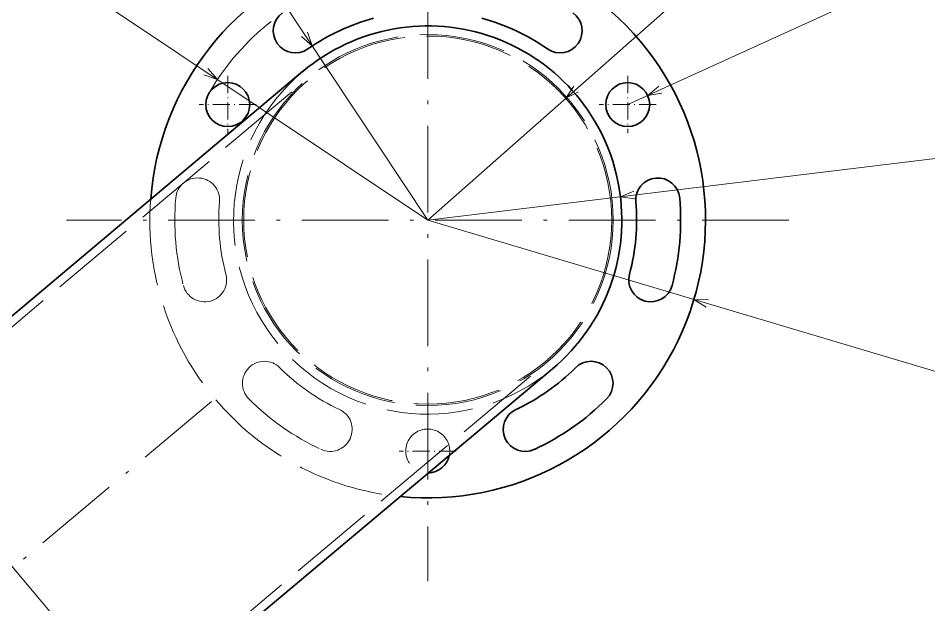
# Model space of a CAD drawing. Extents: x 71 to 1149, y 128 to 824.
# Drawn here: x 652.7 to 778.9, y 644.3 to 725.6 of the extents above; entities that cross this region are included whole.
import ezdxf

# ---------------------------------------------------------------- set-up
doc = ezdxf.new("R2010")
doc.units = 0
doc.linetypes.add('DASHDOT', pattern=[18.5, 12, -3, 0.5, -3])
doc.linetypes.add('DASHED', pattern=[15, 12, -3])

msp = doc.modelspace()

# ---------------------------------------------------------------- linework, layer by layer
at = {"color": 7, "lineweight": 13}
for p, q in [((709.49, 697.62), (629.94, 817.54)), ((709.49, 697.62), (585.78, 780.28)), ((709.49, 697.62), (794, 772.19)), ((737.2, 713.62), (842.66, 761.66)), ((709.49, 697.62), (845.61, 714.12)), ((709.49, 697.62), (827.71, 662.37))]:
    msp.add_line(p, q, dxfattribs=at)
at = {"color": 7, "linetype": 'DASHDOT', "lineweight": 13}
for p, q in [((709.49, 747.67), (709.49, 647.57)), ((602.8, 708.09), (701.27, 590.74)), ((759.54, 697.62), (659.44, 697.62)), ((679.53, 672.49), (471.32, 497.78))]:
    msp.add_line(p, q, dxfattribs=at)
at = {"color": 7, "lineweight": 35}
for p, q in [((634.75, 670.02), (692.2, 718.23)), ((669.33, 628.81), (726.78, 677.02))]:
    msp.add_line(p, q, dxfattribs=at)
at = {"color": 7, "linetype": 'DASHED', "lineweight": 13}
for p, q in [((635.52, 669.1), (692.97, 717.31)), ((668.56, 629.73), (726.01, 677.94))]:
    msp.add_line(p, q, dxfattribs=at)
at = {"color": 7, "linetype": 'DASHDOT', "lineweight": 13, "ltscale": 0.198251}
for p, q in [((681.78, 717.59), (681.78, 709.66)), ((737.2, 717.59), (737.2, 709.66)), ((741.17, 713.62), (733.24, 713.62)), ((709.49, 669.59), (709.49, 661.66)), ((713.45, 665.62), (705.52, 665.62))]:
    msp.add_line(p, q, dxfattribs=at)
at = {"color": 7, "linetype": 'DASHDOT', "lineweight": 13, "ltscale": 0.198248}
msp.add_line((685.74, 713.62), (677.81, 713.62), dxfattribs=at)
at = {"color": 7, "lineweight": 13}
for points in [[(691.99, 723.07), (693.49, 721.75), (692.85, 723.65)], [(678.45, 717.74), (680.35, 717.1), (679.03, 718.6)], [(729.72, 716.16), (728.61, 714.5), (730.4, 715.39)], [(741.52, 716.16), (739.98, 714.89), (741.95, 715.22)], [(738.05, 701.61), (736.19, 700.86), (738.17, 700.58)], [(748.38, 686.56), (746.38, 686.62), (748.09, 685.57)]]:
    msp.add_lwpolyline(points, dxfattribs=at)
at = {"color": 7, "linetype": 'DASHED', "lineweight": 13}
for radius in [25.7, 25.5]:
    msp.add_circle((709.49, 697.62), radius, dxfattribs=at)
at = {"color": 7, "lineweight": 35}
for centre in [(681.78, 713.62), (737.2, 713.62)]:
    msp.add_circle(centre, 3.05, dxfattribs=at)
for centre, radius, start, end in [((709.49, 697.62), 38.5, 264.3229, 175.6771), ((691.14, 723.84), 3.05, 125.011, 304.989), ((709.49, 697.62), 28.95, 105, 125), ((709.49, 697.62), 28.95, 55, 75), ((727.84, 723.84), 3.05, 235.011, 54.989), ((709.49, 697.62), 26.9, 310, 130), ((741.37, 700.41), 3.05, 5.011, 184.989), ((709.49, 697.62), 35.05, 345, 5), ((709.49, 697.62), 28.95, 345, 5), ((740.4, 689.34), 3.05, 165.011, 344.989), ((732.12, 675), 3.05, 315.011, 134.989), ((709.49, 697.62), 28.95, 295, 315), ((709.49, 697.62), 35.05, 295, 315), ((723.01, 668.62), 3.05, 115.011, 294.989), ((709.49, 665.62), 3.05, 271.4884, 348.5135)]:
    msp.add_arc(centre, radius, start, end, dxfattribs=at)
at = {"color": 7, "lineweight": 13}
msp.add_arc((709.49, 697.62), 35.05, 128.2694, 149.5223, dxfattribs=at)
at = {"color": 7, "linetype": 'DASHED', "lineweight": 13}
for centre, radius, start, end in [((709.49, 697.62), 26.9, 130, 310), ((677.61, 700.41), 3.05, 355.011, 174.989), ((709.49, 697.62), 38.5, 175.6771, 264.3229), ((709.49, 697.62), 35.05, 175, 195), ((709.49, 697.62), 28.95, 175, 195), ((678.58, 689.34), 3.05, 195.011, 14.989), ((686.86, 675), 3.05, 45.011, 224.989), ((709.49, 697.62), 28.95, 225, 245), ((709.49, 697.62), 35.05, 225, 245), ((695.97, 668.62), 3.05, 245.011, 64.989), ((709.49, 665.62), 3.05, 348.5135, 271.4884)]:
    msp.add_arc(centre, radius, start, end, dxfattribs=at)

doc.saveas('drawing.dxf')
